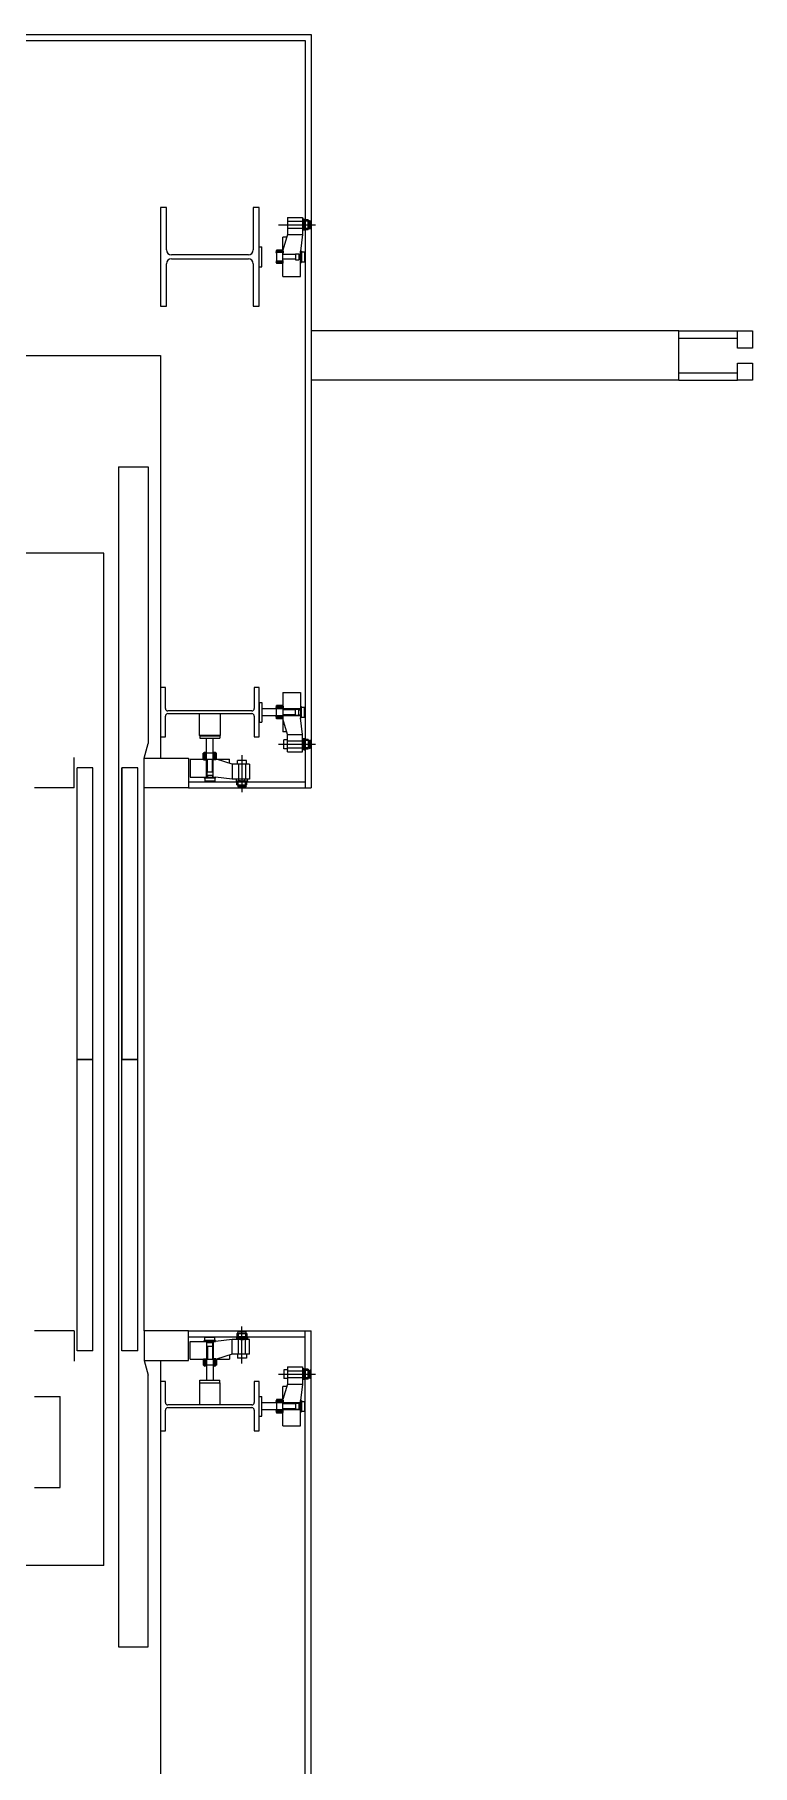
# Model space of a CAD drawing. Header units: millimetres. Extents: x 592430 to 684586, y -483905 to -416366.
# Drawn here: x 633578 to 635032, y -453513 to -450008 of the extents above; entities that cross this region are included whole.
import ezdxf

# ---------------------------------------------------------------- set-up
doc = ezdxf.new("R2010")
doc.units = ezdxf.units.MM
doc.header["$LTSCALE"] = 500
for name, pattern in [('CEN', [62, 60, -1, 0, -1]), ('DIVIDEX2', [63.5, 25.4, -12.7, 0, -12.7, 0, -12.7]), ('HIDDEN', [9.525, 6.35, -3.175])]:
    doc.linetypes.add(name, pattern=pattern)
for name, color, linetype in [('A-ELEV-FIXT', 5, 'Continuous'), ('ANC', 7, 'Continuous'), ('anchor', 7, 'Continuous'), ('ARCH', 9, 'Continuous'), ('BRA', 3, 'Continuous'), ('CEN', 1, 'CEN'), ('frame-2', 3, 'Continuous'), ('LAYER3', 4, 'Continuous'), ('ROD', 190, 'Continuous')]:
    doc.layers.add(name, color=color, linetype=linetype)

msp = doc.modelspace()

# ---------------------------------------------------------------- linework, layer by layer
at = {"color": 9, "linetype": 'HIDDEN'}
for p, q in [((634116.3, -451373.7, 0), (634037.8, -451373.7, 0)), ((634116.3, -451387.7, 0), (634037.8, -451387.7, 0)), ((633925.8, -451512, 0), (633925.8, -451433.5, 0)), ((633939.8, -451512, 0), (633939.8, -451433.5, 0)), ((633925.8, -452654.9, 0), (633925.8, -452733.5, 0)), ((633939.8, -452654.9, 0), (633939.8, -452733.5, 0)), ((634116.3, -452779.2, 0), (634037.8, -452779.2, 0)), ((634116.3, -452793.2, 0), (634037.8, -452793.2, 0))]:
    msp.add_line(p, q, dxfattribs=at)
at = {"color": 9}
for p, q in [((634082.6, -451454.7, 0), (634082.6, -451436.7, 0)), ((634090.3, -451436.7, 0), (634082.6, -451436.7, 0)), ((634006.8, -451478.3, 0), (633988.8, -451478.3, 0)), ((633988.8, -451486, 0), (633988.8, -451478.3, 0)), ((634006.8, -451486, 0), (634006.8, -451478.3, 0)), ((634090.3, -451454.7, 0), (634082.6, -451454.7, 0)), ((633988.8, -452681, 0), (633988.8, -452688.7, 0)), ((634006.8, -452688.7, 0), (633988.8, -452688.7, 0)), ((634006.8, -452681, 0), (634006.8, -452688.7, 0)), ((634082.6, -452712.2, 0), (634082.6, -452730.2, 0)), ((634090.3, -452712.2, 0), (634082.6, -452712.2, 0)), ((634090.3, -452730.2, 0), (634082.6, -452730.2, 0))]:
    msp.add_line(p, q, dxfattribs=at)
at = {"layer": 'A-ELEV-FIXT', "color": 9}
for p, q in [((633747.8, -450883.5), (633747.8, -453273.5)), ((633747.8, -450883.5), (633807.8, -450883.5)), ((633807.8, -450883.5), (633807.8, -451444.1)), ((633717.8, -451058.5), (632763.8, -451058.5)), ((633717.8, -453108.5), (633717.8, -451058.5)), ((633657.8, -451533.5), (633657.8, -451472.1)), ((633799.8, -451473.5), (633807.8, -451444.1)), ((633663.8, -452083.1), (633663.8, -451493.2)), ((633695.8, -451493.2), (633663.8, -451493.2)), ((633695.8, -452083.1), (633695.8, -451493.2)), ((633754.8, -451493.5), (633754.8, -452083.5)), ((633754.8, -452083.3), (633754.8, -451493.5)), ((633786.8, -451493.5), (633754.8, -451493.5)), ((633786.8, -452083.3), (633786.8, -451493.5)), ((633657.8, -451533.5), (633577.8, -451533.5)), ((633799.8, -452633.5), (633799.8, -451533.5)), ((633663.8, -452083.1), (633695.8, -452083.1)), ((633663.8, -452673.7), (633663.8, -452083.9)), ((633663.8, -452083.9), (633695.8, -452083.9)), ((633695.8, -452673.7), (633695.8, -452083.9)), ((633754.6, -452083.3), (633786.8, -452083.3)), ((633754.6, -452084.1), (633786.8, -452084.1)), ((633754.8, -452673.9), (633754.8, -452084.1)), ((633786.8, -452673.9), (633786.8, -452084.1)), ((633657.8, -452633.5), (633577.8, -452633.5)), ((633657.8, -452633.5), (633657.8, -452694.8)), ((633695.8, -452673.7), (633663.8, -452673.7)), ((633786.8, -452673.9), (633754.8, -452673.9)), ((633799.8, -452693.5), (633807.8, -452722.9)), ((633807.8, -453273.5), (633807.8, -452722.9)), ((633577.8, -452766.4), (633629.8, -452766.4)), ((633629.8, -452950.5), (633629.8, -452766.4)), ((633577.8, -452950.5), (633629.8, -452950.5)), ((633717.8, -453108.5), (632763.8, -453108.5)), ((633747.8, -453273.5), (633807.8, -453273.5))]:
    msp.add_line(p, q, dxfattribs=at)
at = {"layer": 'ANC', "color": 9}
for p, q in [((633986.8, -451519, 0), (633986.8, -451516.4, 0)), ((633987.7, -451527.8, 0), (633987.7, -451521.5, 0)), ((633990.2, -451527.8, 0), (633989.4, -451530.7, 0)), ((633990.4, -451531.8, 0), (634005.1, -451531.8, 0)), ((633991.8, -451519, 0), (633991.8, -451516.4, 0)), ((634003.8, -451519, 0), (634003.8, -451516.4, 0)), ((634005.2, -451527.8, 0), (634006.1, -451530.7, 0)), ((634008.8, -451519, 0), (634008.8, -451516.4, 0)), ((633990.4, -452635.1, 0), (634005.1, -452635.1, 0)), ((633986.8, -452647.9, 0), (633986.8, -452650.5, 0)), ((633987.7, -452639.1, 0), (633987.7, -452645.5, 0)), ((633990.2, -452639.1, 0), (633989.4, -452636.2, 0)), ((633991.8, -452647.9, 0), (633991.8, -452650.5, 0)), ((634003.8, -452647.9, 0), (634003.8, -452650.5, 0)), ((634005.2, -452639.1, 0), (634006.1, -452636.2, 0)), ((634008.8, -452647.9, 0), (634008.8, -452650.5, 0))]:
    msp.add_line(p, q, dxfattribs=at)
for centre, radius, start, end in [((633989.3, -451522.9, 0), 6.96, 68.9508, 111.0492), ((633989.3, -451512.5, 0), 6.96, 248.9508, 291.0492), ((633990.4, -451530.8, 0), 1, 171.8699, 270), ((633997.8, -451557.4, 0), 41.4, 81.6762, 98.3238), ((633997.8, -451478, 0), 41.4, 261.7015, 278.349), ((634006.3, -451522.9, 0), 6.96, 68.6319, 110.7296), ((634006.3, -451512.5, 0), 6.96, 249.2704, 291.3681), ((634005.1, -451530.8, 0), 1, 270, 8.1301), ((633990.4, -452636.1, 0), 1, 90, 188.1301), ((634005.1, -452636.1, 0), 1, 351.8699, 90), ((633989.3, -452654.4, 0), 6.96, 68.9508, 111.0492), ((633989.3, -452644, 0), 6.96, 248.9508, 291.0492), ((633997.8, -452688.9, 0), 41.4, 81.651, 98.2985), ((633997.8, -452609.5, 0), 41.4, 261.6762, 278.3238), ((634006.3, -452654.4, 0), 6.96, 68.6319, 110.7296), ((634006.3, -452644, 0), 6.96, 249.2704, 291.3681)]:
    msp.add_arc(centre, radius, start, end, dxfattribs=at)
at = {"layer": 'anchor', "color": 9, "linetype": 'HIDDEN'}
for p, q in [((633925.8, -451433.5, 0), (633939.8, -451433.5, 0)), ((633925.8, -452733.5, 0), (633939.8, -452733.5, 0))]:
    msp.add_line(p, q, dxfattribs=at)
at = {"layer": 'anchor', "color": 9}
for p, q in [((634006.8, -451486, 0), (633988.8, -451486, 0)), ((634006.8, -452681, 0), (633988.8, -452681, 0))]:
    msp.add_line(p, q, dxfattribs=at)
at = {"layer": 'ARCH', "color": 9}
for p, q in [((630932.8, -450008.5), (634137.8, -450008.5)), ((630944.8, -450020.5), (634125.8, -450020.5)), ((634125.8, -450020.5, 0), (634125.8, -451533.5, 0)), ((634137.8, -450008.5, 0), (634137.8, -451533.5, 0)), ((633844.8, -450358.5), (633832.8, -450358.5)), ((633832.8, -450358.5), (633832.8, -450558.5)), ((633844.8, -450444.5), (633844.8, -450358.5)), ((634032.8, -450358.5), (634020.8, -450358.5)), ((634020.8, -450358.5), (634020.8, -450444.5)), ((634032.8, -450558.5), (634032.8, -450358.5)), ((634090.3, -450384.5, 0), (634090.3, -450402.5, 0)), ((634123.3, -450382.4, 0), (634120.7, -450382.4, 0)), ((634123.3, -450387.4, 0), (634120.7, -450387.4, 0)), ((634123.8, -450404.4, 0), (634123.8, -450382.4, 0)), ((634123.8, -450382.4, 0), (634125.8, -450382.4, 0)), ((634125.8, -450382.4, 0), (634125.8, -450404.4, 0)), ((634132.1, -450383.5, 0), (634125.8, -450383.5, 0)), ((634132.1, -450386, 0), (634125.8, -450386, 0)), ((634132.1, -450383.5, 0), (634132.1, -450386, 0)), ((634132.1, -450386, 0), (634135, -450385.2, 0)), ((634132.1, -450401, 0), (634132.1, -450386, 0)), ((634133.1, -450401.3, 0), (634133.1, -450385.7, 0)), ((634136.1, -450400.9, 0), (634136.1, -450386.2, 0)), ((634071.9, -450393.5, 0), (634146.7, -450393.5, 0)), ((634123.3, -450399.4, 0), (634120.7, -450399.4, 0)), ((634123.3, -450404.4, 0), (634120.7, -450404.4, 0)), ((634125.8, -450404.4, 0), (634123.8, -450404.4, 0)), ((634132.1, -450401, 0), (634125.8, -450401, 0)), ((634132.1, -450403.5, 0), (634125.8, -450403.5, 0)), ((634132.1, -450403.5, 0), (634125.8, -450403.5, 0)), ((634132.1, -450401, 0), (634135, -450401.8, 0)), ((634132.1, -450403.5, 0), (634132.1, -450401, 0)), ((634010.8, -450454.5), (633854.8, -450454.5)), ((633854.8, -450462.5), (634010.8, -450462.5)), ((634032.8, -450438.5), (634037.8, -450438.5)), ((634032.8, -450478.5), (634032.8, -450438.5)), ((634037.8, -450478.5), (634037.8, -450438.5)), ((634080.3, -450449.8, 0), (634068, -450449.8, 0)), ((634081.3, -450451.1, 0), (634080.3, -450451.1, 0)), ((634106.3, -450453.5, 0), (634080.3, -450453.5, 0)), ((634106.3, -450452.4, 0), (634106.3, -450464.4, 0)), ((634106.3, -450452.4, 0), (634113.3, -450452.4, 0)), ((634113.3, -450452.4, 0), (634113.3, -450464.4, 0)), ((634113.3, -450453.4, 0), (634116.3, -450453.4, 0)), ((634118.3, -450447, 0), (634118.3, -450469.9, 0)), ((634118.3, -450448.5, 0), (634124.3, -450448.5, 0)), ((634124.3, -450448.4, 0), (634124.3, -450468.4, 0)), ((633844.8, -450558.5), (633844.8, -450472.5)), ((634020.8, -450472.5), (634020.8, -450558.5)), ((634032.8, -450478.5), (634037.8, -450478.5)), ((634080.3, -450467.3, 0), (634068, -450467.3, 0)), ((634080.3, -450469.8, 0), (634068, -450469.8, 0)), ((634080.3, -450467.3, 0), (634071.4, -450467.3, 0)), ((634106.3, -450463.5, 0), (634080.3, -450463.5, 0)), ((634081.3, -450466.1, 0), (634080.3, -450466.1, 0)), ((634080.3, -450471.1, 0), (634080.3, -450466.1, 0)), ((634081.3, -450471.1, 0), (634080.3, -450471.1, 0)), ((634081.3, -450471.1, 0), (634081.3, -450466.1, 0)), ((634106.3, -450464.4, 0), (634113.3, -450464.4, 0)), ((634113.3, -450463.5, 0), (634116.3, -450463.5, 0)), ((634116.3, -450469.9, 0), (634118.3, -450469.9, 0)), ((634118.3, -450468.4, 0), (634124.3, -450468.4, 0)), ((633832.8, -450558.5), (633844.8, -450558.5)), ((634020.8, -450558.5), (634032.8, -450558.5)), ((634882.7, -450608.5), (634137.8, -450608.5)), ((634882.2, -450623.5), (635001.5, -450623.5)), ((634882.8, -450708.5), (634882.7, -450608.5)), ((634882.7, -450608.5), (635001.5, -450608.5)), ((634882.7, -450608.5), (635001.5, -450608.5)), ((634882.7, -450623.5), (635001.5, -450623.5)), ((635001.5, -450643.5), (635001.5, -450608.5)), ((635001.5, -450608.5), (635031.5, -450608.5)), ((635001.5, -450643.5), (635001.5, -450608.5)), ((635001.5, -450608.5), (635031.5, -450608.5)), ((635031.5, -450608.5), (635031.5, -450643.5)), ((635031.5, -450608.5), (635031.5, -450643.5)), ((631582.8, -450658.5), (633832.8, -450658.5)), ((633832.8, -450658.5), (633832.8, -451473.5)), ((635031.5, -450643.5), (635001.5, -450643.5)), ((635031.5, -450643.5), (635001.5, -450643.5)), ((634882.2, -450693.5), (635001.5, -450693.5)), ((634882.7, -450693.5), (635001.5, -450693.5)), ((635001.5, -450708.5), (635001.5, -450673.5)), ((635001.5, -450673.5), (635031.5, -450673.5)), ((635001.5, -450708.5), (635001.5, -450673.5)), ((635001.5, -450673.5), (635031.5, -450673.5)), ((635031.5, -450673.5), (635031.5, -450708.5)), ((635031.5, -450673.5), (635031.5, -450708.5)), ((634882.7, -450708.5), (634137.8, -450708.5)), ((634882.8, -450708.5), (635001.5, -450708.5)), ((634882.8, -450708.5), (635001.5, -450708.5)), ((635031.5, -450708.5), (635001.5, -450708.5)), ((635031.5, -450708.5), (635001.5, -450708.5)), ((633842.8, -451330.7), (633832.8, -451330.7)), ((633832.8, -451330.7), (633832.8, -451430.7)), ((633842.8, -451373), (633842.8, -451330.7)), ((634032.8, -451330.7), (634022.8, -451330.7)), ((634022.8, -451330.7), (634022.8, -451373)), ((634032.8, -451430.7), (634032.8, -451330.7)), ((634032.8, -451360.7, 0), (634037.8, -451360.7, 0)), ((634032.8, -451360.7, 0), (634032.8, -451400.7, 0)), ((634037.8, -451360.7, 0), (634037.8, -451400.7, 0)), ((634080.3, -451369.3, 0), (634068, -451369.3, 0)), ((634080.3, -451371.8, 0), (634068, -451371.8, 0)), ((634080.3, -451371.8, 0), (634071.4, -451371.8, 0)), ((634081.3, -451368.1, 0), (634080.3, -451368.1, 0)), ((634080.3, -451368.1, 0), (634080.3, -451373.1, 0)), ((634081.3, -451373.1, 0), (634080.3, -451373.1, 0)), ((634081.3, -451368.1, 0), (634081.3, -451373.1, 0)), ((634116.3, -451369.2, 0), (634118.3, -451369.2, 0)), ((634118.3, -451392.1, 0), (634118.3, -451369.2, 0)), ((634118.3, -451370.7, 0), (634124.3, -451370.7, 0)), ((634124.3, -451390.7, 0), (634124.3, -451370.7, 0)), ((633842.8, -451430.7), (633842.8, -451388.5)), ((634017.8, -451378), (633847.8, -451378)), ((633847.8, -451383.5), (634017.8, -451383.5)), ((634022.8, -451388.5), (634022.8, -451430.7)), ((634032.8, -451400.7, 0), (634037.8, -451400.7, 0)), ((634080.3, -451389.3, 0), (634068, -451389.3, 0)), ((634106.3, -451375.7, 0), (634080.3, -451375.7, 0)), ((634106.3, -451385.7, 0), (634080.3, -451385.7, 0)), ((634081.3, -451388.1, 0), (634080.3, -451388.1, 0)), ((634106.3, -451386.7, 0), (634106.3, -451374.7, 0)), ((634106.3, -451374.7, 0), (634113.3, -451374.7, 0)), ((634106.3, -451386.7, 0), (634113.3, -451386.7, 0)), ((634113.3, -451386.7, 0), (634113.3, -451374.7, 0)), ((634113.3, -451375.6, 0), (634116.3, -451375.6, 0)), ((634113.3, -451385.8, 0), (634116.3, -451385.8, 0)), ((634118.3, -451390.6, 0), (634124.3, -451390.6, 0)), ((633832.8, -451430.7), (633842.8, -451430.7)), ((634022.8, -451430.7), (634032.8, -451430.7)), ((634090.3, -451454.7, 0), (634090.3, -451436.7, 0)), ((634123.3, -451434.8, 0), (634120.7, -451434.8, 0)), ((634123.3, -451439.8, 0), (634120.7, -451439.8, 0)), ((634123.8, -451434.8, 0), (634123.8, -451456.8, 0)), ((634125.8, -451434.8, 0), (634123.8, -451434.8, 0)), ((634125.8, -451456.8, 0), (634125.8, -451434.8, 0)), ((634132.1, -451435.6, 0), (634125.8, -451435.6, 0)), ((634132.1, -451435.6, 0), (634125.8, -451435.6, 0)), ((634132.1, -451438.1, 0), (634125.8, -451438.1, 0)), ((634132.1, -451435.6, 0), (634132.1, -451438.1, 0)), ((634132.1, -451438.1, 0), (634135, -451437.3, 0)), ((634132.1, -451438.1, 0), (634132.1, -451453.1, 0)), ((634133.1, -451437.8, 0), (634133.1, -451453.4, 0)), ((634136.1, -451438.3, 0), (634136.1, -451453, 0)), ((633799.8, -451473.5), (633807.8, -451444.1)), ((633799.8, -451473.5), (633889.8, -451473.5)), ((633799.8, -451533.5), (633799.8, -451473.5)), ((633889.8, -451473.5), (633889.8, -451533.5)), ((634071.9, -451445.7, 0), (634146.7, -451445.7, 0)), ((634123.3, -451451.8, 0), (634120.7, -451451.8, 0)), ((634123.3, -451456.8, 0), (634120.7, -451456.8, 0)), ((634123.8, -451456.8, 0), (634125.8, -451456.8, 0)), ((634132.1, -451453.1, 0), (634125.8, -451453.1, 0)), ((634132.1, -451455.6, 0), (634125.8, -451455.6, 0)), ((634132.1, -451453.1, 0), (634135, -451454, 0)), ((634132.1, -451455.6, 0), (634132.1, -451453.1, 0)), ((633889.8, -451533.5), (633799.8, -451533.5)), ((633889.8, -451521.5, 0), (634125.8, -451521.5, 0)), ((633889.8, -451533.5, 0), (634137.8, -451533.5, 0)), ((633889.8, -452633.5), (633799.8, -452633.5)), ((633799.8, -452633.5), (633799.8, -452693.5)), ((633889.8, -452633.5, 0), (634137.8, -452633.5, 0)), ((633889.8, -452693.5), (633889.8, -452633.5)), ((634125.8, -454783.5), (634125.8, -452633.5, 0)), ((634137.8, -454783.5, 0), (634137.8, -452633.5, 0)), ((633889.8, -452645.5, 0), (634125.8, -452645.5, 0)), ((633799.8, -452693.5), (633807.8, -452722.9)), ((633799.8, -452693.5), (633889.8, -452693.5)), ((633832.8, -452693.5), (633832.8, -454723.5)), ((633842.8, -452736.2, 0), (633832.8, -452736.2, 0)), ((633832.8, -452736.2, 0), (633832.8, -452836.2, 0)), ((633842.8, -452778.5, 0), (633842.8, -452736.2, 0)), ((634032.8, -452736.2, 0), (634022.8, -452736.2, 0)), ((634022.8, -452736.2, 0), (634022.8, -452778.5, 0)), ((634032.8, -452836.2, 0), (634032.8, -452736.2, 0)), ((634071.9, -452721.2, 0), (634146.7, -452721.2, 0)), ((634090.3, -452712.2, 0), (634090.3, -452730.2, 0)), ((634123.3, -452710.2, 0), (634120.7, -452710.2, 0)), ((634123.3, -452715.2, 0), (634120.7, -452715.2, 0)), ((634123.3, -452727.2, 0), (634120.7, -452727.2, 0)), ((634123.3, -452732.2, 0), (634120.7, -452732.2, 0)), ((634123.8, -452732.2, 0), (634123.8, -452710.2, 0)), ((634123.8, -452710.2, 0), (634125.8, -452710.2, 0)), ((634125.8, -452732.2, 0), (634123.8, -452732.2, 0)), ((634125.8, -452710.2, 0), (634125.8, -452732.2, 0)), ((634132.1, -452711.3, 0), (634125.8, -452711.3, 0)), ((634132.1, -452713.8, 0), (634125.8, -452713.8, 0)), ((634132.1, -452728.8, 0), (634125.8, -452728.8, 0)), ((634132.1, -452731.3, 0), (634125.8, -452731.3, 0)), ((634132.1, -452731.3, 0), (634125.8, -452731.3, 0)), ((634132.1, -452711.3, 0), (634132.1, -452713.8, 0)), ((634132.1, -452713.8, 0), (634135, -452712.9, 0)), ((634132.1, -452728.8, 0), (634132.1, -452713.8, 0)), ((634132.1, -452728.8, 0), (634135, -452729.6, 0)), ((634132.1, -452731.3, 0), (634132.1, -452728.8, 0)), ((634133.1, -452729.1, 0), (634133.1, -452713.5, 0)), ((634136.1, -452728.6, 0), (634136.1, -452713.9, 0)), ((634032.8, -452766.2, 0), (634037.8, -452766.2, 0)), ((634032.8, -452806.2, 0), (634032.8, -452766.2, 0)), ((634037.8, -452806.2, 0), (634037.8, -452766.2, 0)), ((634118.3, -452774.8, 0), (634118.3, -452797.7, 0)), ((633842.8, -452836.2, 0), (633842.8, -452794, 0)), ((634017.8, -452783.5, 0), (633847.8, -452783.5, 0)), ((633847.8, -452789, 0), (634017.8, -452789, 0)), ((634022.8, -452794, 0), (634022.8, -452836.2, 0)), ((634032.8, -452806.2, 0), (634037.8, -452806.2, 0)), ((634080.3, -452777.6, 0), (634068, -452777.6, 0)), ((634080.3, -452795.1, 0), (634068, -452795.1, 0)), ((634080.3, -452797.6, 0), (634068, -452797.6, 0)), ((634080.3, -452795.1, 0), (634071.4, -452795.1, 0)), ((634081.3, -452778.8, 0), (634080.3, -452778.8, 0)), ((634106.3, -452781.2, 0), (634080.3, -452781.2, 0)), ((634106.3, -452791.2, 0), (634080.3, -452791.2, 0)), ((634081.3, -452793.8, 0), (634080.3, -452793.8, 0)), ((634080.3, -452798.8, 0), (634080.3, -452793.8, 0)), ((634081.3, -452798.8, 0), (634080.3, -452798.8, 0)), ((634081.3, -452798.8, 0), (634081.3, -452793.8, 0)), ((634106.3, -452780.2, 0), (634106.3, -452792.2, 0)), ((634106.3, -452780.2, 0), (634113.3, -452780.2, 0)), ((634106.3, -452792.2, 0), (634113.3, -452792.2, 0)), ((634113.3, -452780.2, 0), (634113.3, -452792.2, 0)), ((634113.3, -452781.2, 0), (634116.3, -452781.2, 0)), ((634113.3, -452791.3, 0), (634116.3, -452791.3, 0)), ((634116.3, -452797.7, 0), (634118.3, -452797.7, 0)), ((634118.3, -452776.3, 0), (634124.3, -452776.3, 0)), ((634118.3, -452796.2, 0), (634124.3, -452796.2, 0)), ((634124.3, -452776.2, 0), (634124.3, -452796.2, 0)), ((633832.8, -452836.2, 0), (633842.8, -452836.2, 0)), ((634022.8, -452836.2, 0), (634032.8, -452836.2, 0))]:
    msp.add_line(p, q, dxfattribs=at)
at = {"layer": 'ARCH', "color": 9, "linetype": 'ByBlock'}
for p, q in [((634090.3, -450378.5, 0), (634090.3, -450413.4, 0)), ((634090.3, -450378.5, 0), (634120.3, -450378.5, 0)), ((634090.3, -450378.5, 0), (634120.3, -450378.5, 0)), ((634090.3, -450386.5, 0), (634120.3, -450386.5, 0)), ((634120.3, -450378.5, 0), (634120.3, -450413.4, 0)), ((634090.3, -450413.4, 0), (634080.3, -450444.9, 0)), ((634080.3, -450498.3, 0), (634080.3, -450418.6, 0)), ((634088.6, -450418.6, 0), (634080.3, -450418.6, 0)), ((634090.3, -450400.5, 0), (634120.3, -450400.5, 0)), ((634090.3, -450413.4, 0), (634120.3, -450413.4, 0)), ((634068, -450444.9, 0), (634068, -450472.1, 0)), ((634080.3, -450444.9, 0), (634068, -450444.9, 0)), ((634068, -450451.3, 0), (634068, -450445.8, 0)), ((634080.3, -450447.3, 0), (634068, -450447.3, 0)), ((634081.3, -450446.1, 0), (634080.3, -450446.1, 0)), ((634081.3, -450446.1, 0), (634081.3, -450451.1, 0)), ((634080.3, -450472.1, 0), (634068, -450472.1, 0)), ((634068, -451394.3, 0), (634068, -451367, 0)), ((634080.3, -451367, 0), (634068, -451367, 0)), ((634080.3, -451340.8, 0), (634080.3, -451420.6, 0)), ((634068, -451387.8, 0), (634068, -451393.3, 0)), ((634080.3, -451391.8, 0), (634068, -451391.8, 0)), ((634080.3, -451394.3, 0), (634068, -451394.3, 0)), ((634081.3, -451393.1, 0), (634080.3, -451393.1, 0)), ((634090.3, -451425.7, 0), (634080.3, -451394.3, 0)), ((634081.3, -451393.1, 0), (634081.3, -451388.1, 0)), ((634088.6, -451420.6, 0), (634080.3, -451420.6, 0)), ((634090.3, -451460.7, 0), (634090.3, -451425.7, 0)), ((634090.3, -451425.7, 0), (634120.3, -451425.7, 0)), ((634090.3, -451438.7, 0), (634120.3, -451438.7, 0)), ((634120.3, -451460.7, 0), (634120.3, -451425.7, 0)), ((634090.3, -451452.7, 0), (634120.3, -451452.7, 0)), ((634090.3, -451460.7, 0), (634120.3, -451460.7, 0)), ((634090.3, -451460.7, 0), (634120.3, -451460.7, 0)), ((634090.3, -452706.2, 0), (634090.3, -452741.2, 0)), ((634090.3, -452706.2, 0), (634120.3, -452706.2, 0)), ((634090.3, -452706.2, 0), (634120.3, -452706.2, 0)), ((634090.3, -452714.2, 0), (634120.3, -452714.2, 0)), ((634090.3, -452728.2, 0), (634120.3, -452728.2, 0)), ((634120.3, -452706.2, 0), (634120.3, -452741.2, 0)), ((634068, -452772.7, 0), (634068, -452799.9, 0)), ((634080.3, -452772.7, 0), (634068, -452772.7, 0)), ((634068, -452779.1, 0), (634068, -452773.6, 0)), ((634080.3, -452775.1, 0), (634068, -452775.1, 0)), ((634090.3, -452741.2, 0), (634080.3, -452772.7, 0)), ((634080.3, -452826.1, 0), (634080.3, -452746.3, 0)), ((634088.6, -452746.3, 0), (634080.3, -452746.3, 0)), ((634081.3, -452773.8, 0), (634080.3, -452773.8, 0)), ((634081.3, -452773.8, 0), (634081.3, -452778.8, 0)), ((634090.3, -452741.2, 0), (634120.3, -452741.2, 0)), ((634080.3, -452799.9, 0), (634068, -452799.9, 0))]:
    msp.add_line(p, q, dxfattribs=at)
at = {"layer": 'ARCH', "color": 9, "linetype": 'DIVIDEX2'}
for p, q in [((634120.3, -450413.4, 0), (634116.3, -450447, 0)), ((634116.3, -450498.3, 0), (634116.3, -450447, 0)), ((634118.3, -450447, 0), (634116.3, -450447, 0)), ((634080.3, -450498.3, 0), (634116.3, -450498.3, 0)), ((634080.3, -451340.8, 0), (634116.3, -451340.8, 0)), ((634116.3, -451340.8, 0), (634116.3, -451392.1, 0)), ((634120.3, -451425.7, 0), (634116.3, -451392.1, 0)), ((634118.3, -451392.1, 0), (634116.3, -451392.1, 0)), ((634120.3, -452741.2, 0), (634116.3, -452774.8, 0)), ((634116.3, -452826.1, 0), (634116.3, -452774.8, 0)), ((634118.3, -452774.8, 0), (634116.3, -452774.8, 0)), ((634080.3, -452826.1, 0), (634116.3, -452826.1, 0))]:
    msp.add_line(p, q, dxfattribs=at)
at = {"layer": 'ARCH', "color": 9, "linetype": 'HIDDEN'}
for p, q in [((634037.8, -450465.5), (634037.8, -450451.5)), ((634037.8, -451373.7, 0), (634037.8, -451387.7, 0)), ((634037.8, -452793.2, 0), (634037.8, -452779.2, 0))]:
    msp.add_line(p, q, dxfattribs=at)
at = {"layer": 'ARCH', "color": 9}
for centre, radius, start, end in [((634127.2, -450384.9, 0), 6.96, 158.6319, 200.7296), ((634161.7, -450393.4, 0), 41.4, 171.6762, 188.3238), ((634116.8, -450384.9, 0), 6.96, 339.2704, 21.3681), ((634082.3, -450393.4, 0), 41.4, 351.7015, 8.349), ((634135.1, -450386.2, 0), 1, 0, 98.1301), ((634127.2, -450401.9, 0), 6.96, 158.9508, 201.0492), ((634116.8, -450401.9, 0), 6.96, 338.9508, 21.0492), ((634135.1, -450400.9, 0), 1, 261.8699, 0), ((633854.8, -450444.5), 10, 180, 270), ((633854.8, -450472.5), 10, 90, 180), ((634010.8, -450444.5), 10, 270, 0), ((634010.8, -450472.5), 10, 0, 90), ((634069.6, -450468.6, 0), 3.16, 119.6168, 240.3832), ((633847.8, -451373), 5, 180, 270), ((634017.8, -451373), 5, 270, 0), ((634069.6, -451370.6, 0), 3.16, 119.6168, 240.3832), ((633847.8, -451388.5), 5, 90, 180), ((634017.8, -451388.5), 5, 0, 90), ((634127.2, -451437.3, 0), 6.96, 158.9508, 201.0492), ((634161.7, -451445.8, 0), 41.4, 171.6762, 188.3238), ((634116.8, -451437.3, 0), 6.96, 338.9508, 21.0492), ((634082.3, -451445.7, 0), 41.4, 351.651, 8.2985), ((634135.1, -451438.3, 0), 1, 0, 98.1301), ((634127.2, -451454.2, 0), 6.96, 159.2704, 201.3681), ((634116.8, -451454.2, 0), 6.96, 338.6319, 20.7296), ((634135.1, -451453, 0), 1, 261.8699, 0), ((634127.2, -452712.7, 0), 6.96, 158.6319, 200.7296), ((634161.7, -452721.2, 0), 41.4, 171.6762, 188.3238), ((634127.2, -452729.7, 0), 6.96, 158.9508, 201.0492), ((634116.8, -452712.7, 0), 6.96, 339.2704, 21.3681), ((634082.3, -452721.2, 0), 41.4, 351.7015, 8.349), ((634116.8, -452729.7, 0), 6.96, 338.9508, 21.0492), ((634135.1, -452713.9, 0), 1, 0, 98.1301), ((634135.1, -452728.6, 0), 1, 261.8699, 0), ((633847.8, -452778.5, 0), 5, 180, 270), ((633847.8, -452794, 0), 5, 90, 180), ((634017.8, -452778.5, 0), 5, 270, 0), ((634017.8, -452794, 0), 5, 0, 90), ((634069.6, -452796.3, 0), 3.16, 119.6168, 240.3832)]:
    msp.add_arc(centre, radius, start, end, dxfattribs=at)
at = {"layer": 'ARCH', "color": 9, "linetype": 'ByBlock'}
for centre in [(634069.6, -450448.6, 0), (634069.6, -451390.6, 0), (634069.6, -452776.3, 0)]:
    msp.add_arc(centre, 3.16, 119.6168, 240.3832, dxfattribs=at)
at = {"layer": 'BRA', "color": 9, "linetype": 'ByBlock'}
for p, q in [((633892.9, -451476, 0), (633972.6, -451476, 0)), ((633946.3, -451463.7, 0), (633919.1, -451463.7, 0)), ((633919.1, -451476, 0), (633919.1, -451463.7, 0)), ((633939.9, -451463.7, 0), (633945.4, -451463.7, 0)), ((633945.1, -451477, 0), (633940.1, -451477, 0)), ((633943.9, -451476, 0), (633943.9, -451463.7, 0)), ((633945.1, -451477, 0), (633945.1, -451476, 0)), ((633946.3, -451476, 0), (633946.3, -451463.7, 0)), ((633977.8, -451486, 0), (633946.3, -451476, 0)), ((633972.6, -451484.3, 0), (633972.6, -451476, 0)), ((634012.8, -451486, 0), (633977.8, -451486, 0)), ((633977.8, -451486, 0), (633977.8, -451516, 0)), ((633990.8, -451486, 0), (633990.8, -451516, 0)), ((634004.8, -451486, 0), (634004.8, -451516, 0)), ((634012.8, -451486, 0), (634012.8, -451516, 0)), ((634012.8, -451486, 0), (634012.8, -451516, 0)), ((634012.8, -451516, 0), (633977.8, -451516, 0)), ((634012.8, -452651, 0), (633977.8, -452651, 0)), ((633977.8, -452681, 0), (633977.8, -452651, 0)), ((633990.8, -452681, 0), (633990.8, -452651, 0)), ((634004.8, -452681, 0), (634004.8, -452651, 0)), ((634012.8, -452681, 0), (634012.8, -452651, 0)), ((634012.8, -452681, 0), (634012.8, -452651, 0)), ((633892.9, -452690.9, 0), (633972.6, -452690.9, 0)), ((633919.1, -452690.9, 0), (633919.1, -452703.2, 0)), ((633946.3, -452703.2, 0), (633919.1, -452703.2, 0)), ((633939.9, -452703.2, 0), (633945.4, -452703.2, 0)), ((633945.1, -452689.9, 0), (633940.1, -452689.9, 0)), ((633943.9, -452690.9, 0), (633943.9, -452703.2, 0)), ((633945.1, -452689.9, 0), (633945.1, -452690.9, 0)), ((633977.8, -452681, 0), (633946.3, -452690.9, 0)), ((633946.3, -452690.9, 0), (633946.3, -452703.2, 0)), ((633972.6, -452682.6, 0), (633972.6, -452691, 0)), ((634012.8, -452681, 0), (633977.8, -452681, 0))]:
    msp.add_line(p, q, dxfattribs=at)
at = {"layer": 'BRA', "color": 9, "linetype": 'DIVIDEX2'}
for p, q in [((633892.9, -451476, 0), (633892.9, -451512, 0)), ((633892.9, -451512, 0), (633944.2, -451512, 0)), ((633977.8, -451516, 0), (633944.2, -451512, 0)), ((633944.2, -451514, 0), (633944.2, -451512, 0)), ((633892.9, -452654.9, 0), (633944.2, -452654.9, 0)), ((633892.9, -452690.9, 0), (633892.9, -452654.9, 0)), ((633977.8, -452651, 0), (633944.2, -452654.9, 0)), ((633944.2, -452652.9, 0), (633944.2, -452654.9, 0))]:
    msp.add_line(p, q, dxfattribs=at)
at = {"layer": 'BRA', "color": 9}
for p, q in [((633920.1, -451477, 0), (633920.1, -451476, 0)), ((633920.1, -451476, 0), (633925.1, -451476, 0)), ((633920.1, -451477, 0), (633925.1, -451477, 0)), ((633921.4, -451476, 0), (633921.4, -451463.7, 0)), ((633923.9, -451476, 0), (633923.9, -451463.7, 0)), ((633923.9, -451476, 0), (633923.9, -451467.1, 0)), ((633925.1, -451477, 0), (633925.1, -451476, 0)), ((633927.8, -451502, 0), (633927.8, -451476, 0)), ((633937.8, -451502, 0), (633937.8, -451476, 0)), ((633940.1, -451477, 0), (633940.1, -451476, 0)), ((633941.4, -451476, 0), (633941.4, -451463.7, 0)), ((633921.3, -451512, 0), (633921.3, -451514, 0)), ((633944.2, -451514, 0), (633921.3, -451514, 0)), ((633922.8, -451514, 0), (633922.8, -451520, 0)), ((633938.8, -451502, 0), (633926.8, -451502, 0)), ((633926.8, -451502, 0), (633926.8, -451509, 0)), ((633938.8, -451509, 0), (633926.8, -451509, 0)), ((633927.7, -451509, 0), (633927.7, -451512, 0)), ((633937.8, -451509, 0), (633937.8, -451512, 0)), ((633938.8, -451502, 0), (633938.8, -451509, 0)), ((633942.7, -451514, 0), (633942.7, -451520, 0)), ((633942.8, -451520, 0), (633922.8, -451520, 0)), ((633944.2, -452652.9, 0), (633921.3, -452652.9, 0)), ((633921.3, -452654.9, 0), (633921.3, -452652.9, 0)), ((633942.8, -452646.9, 0), (633922.8, -452646.9, 0)), ((633922.8, -452652.9, 0), (633922.8, -452646.9, 0)), ((633926.8, -452664.9, 0), (633926.8, -452657.9, 0)), ((633938.8, -452657.9, 0), (633926.8, -452657.9, 0)), ((633938.8, -452664.9, 0), (633926.8, -452664.9, 0)), ((633927.7, -452657.9, 0), (633927.7, -452654.9, 0)), ((633927.8, -452664.9, 0), (633927.8, -452691, 0)), ((633937.8, -452657.9, 0), (633937.8, -452654.9, 0)), ((633937.8, -452664.9, 0), (633937.8, -452691, 0)), ((633938.8, -452664.9, 0), (633938.8, -452657.9, 0)), ((633942.7, -452652.9, 0), (633942.7, -452646.9, 0)), ((633920.1, -452689.9, 0), (633920.1, -452690.9, 0)), ((633920.1, -452689.9, 0), (633925.1, -452689.9, 0)), ((633920.1, -452690.9, 0), (633925.1, -452690.9, 0)), ((633921.4, -452690.9, 0), (633921.4, -452703.2, 0)), ((633923.9, -452690.9, 0), (633923.9, -452703.2, 0)), ((633923.9, -452690.9, 0), (633923.9, -452699.8, 0)), ((633925.1, -452689.9, 0), (633925.1, -452690.9, 0)), ((633940.1, -452689.9, 0), (633940.1, -452690.9, 0)), ((633941.4, -452690.9, 0), (633941.4, -452703.2, 0))]:
    msp.add_line(p, q, dxfattribs=at)
for centre, start, end in [((633922.6, -451465.3, 0), 29.6168, 150.3832), ((633922.6, -452701.6, 0), 209.6168, 330.3832)]:
    msp.add_arc(centre, 3.16, start, end, dxfattribs=at)
at = {"layer": 'BRA', "color": 9, "linetype": 'ByBlock'}
for centre, start, end in [((633942.6, -451465.3, 0), 29.6168, 150.3832), ((633942.6, -452701.6, 0), 209.6168, 330.3832)]:
    msp.add_arc(centre, 3.16, start, end, dxfattribs=at)
at = {"layer": 'CEN', "color": 9}
for p, q in [((633997.8, -451467.6, 0), (633997.8, -451542.4, 0)), ((633997.8, -452699.4, 0), (633997.8, -452624.5, 0))]:
    msp.add_line(p, q, dxfattribs=at)
at = {"layer": 'frame-2', "color": 9}
for p, q in [((633986.8, -451519.5, 0), (634008.8, -451519.5, 0)), ((633986.8, -451521.5, 0), (633986.8, -451519.5, 0)), ((634008.8, -451521.5, 0), (633986.8, -451521.5, 0)), ((633989.9, -451528.8, 0), (634005.5, -451528.8, 0)), ((633990.2, -451527.8, 0), (633990.2, -451521.5, 0)), ((633990.2, -451527.8, 0), (634005.2, -451527.8, 0)), ((634005.2, -451527.8, 0), (634005.2, -451521.5, 0)), ((634008.8, -451519.5, 0), (634008.8, -451521.5, 0)), ((634008.8, -452645.5, 0), (633986.8, -452645.5, 0)), ((633986.8, -452645.5, 0), (633986.8, -452647.5, 0)), ((633986.8, -452647.5, 0), (634008.8, -452647.5, 0)), ((633989.9, -452638.1, 0), (634005.5, -452638.1, 0)), ((633990.2, -452639.1, 0), (633990.2, -452645.5, 0)), ((633990.2, -452639.1, 0), (634005.2, -452639.1, 0)), ((634005.2, -452639.1, 0), (634005.2, -452645.5, 0)), ((634008.8, -452647.5, 0), (634008.8, -452645.5, 0))]:
    msp.add_line(p, q, dxfattribs=at)
at = {"layer": 'LAYER3', "color": 9}
for p, q in [((633987.7, -451527.8, 0), (633987.7, -451521.5, 0)), ((633987.7, -451527.8, 0), (633990.2, -451527.8, 0)), ((634007.7, -451527.8, 0), (634005.2, -451527.8, 0)), ((634007.7, -451527.8, 0), (634007.7, -451521.5, 0)), ((633987.7, -452639.1, 0), (633987.7, -452645.5, 0)), ((633987.7, -452639.1, 0), (633990.2, -452639.1, 0)), ((634007.7, -452639.1, 0), (634005.2, -452639.1, 0)), ((634007.7, -452639.1, 0), (634007.7, -452645.5, 0))]:
    msp.add_line(p, q, dxfattribs=at)
at = {"layer": 'ROD', "color": 9}
for p, q in [((633911.8, -451427.5, 0), (633911.8, -451383.5, 0)), ((633953.8, -451383.5, 0), (633953.8, -451427.5, 0)), ((633911.8, -451427.5, 0), (633912.8, -451428.5, 0)), ((633953.8, -451427.5, 0), (633911.8, -451427.5, 0)), ((633912.8, -451428.5, 0), (633912.8, -451433.5, 0)), ((633912.8, -451428.5, 0), (633952.8, -451428.5, 0)), ((633912.8, -451433.5, 0), (633952.8, -451433.5, 0)), ((633952.8, -451428.5, 0), (633953.8, -451427.5, 0)), ((633952.8, -451428.5, 0), (633952.8, -451433.5, 0)), ((633911.8, -452739.5, 0), (633912.8, -452738.5, 0)), ((633911.8, -452739.5, 0), (633911.8, -452783.5, 0)), ((633953.8, -452739.5, 0), (633911.8, -452739.5, 0)), ((633912.8, -452738.5, 0), (633912.8, -452733.5, 0)), ((633912.8, -452733.5, 0), (633952.8, -452733.5, 0)), ((633912.8, -452738.5, 0), (633952.8, -452738.5, 0)), ((633952.8, -452738.5, 0), (633952.8, -452733.5, 0)), ((633952.8, -452738.5, 0), (633953.8, -452739.5, 0)), ((633953.8, -452783.5, 0), (633953.8, -452739.5, 0))]:
    msp.add_line(p, q, dxfattribs=at)

doc.saveas('drawing.dxf')
